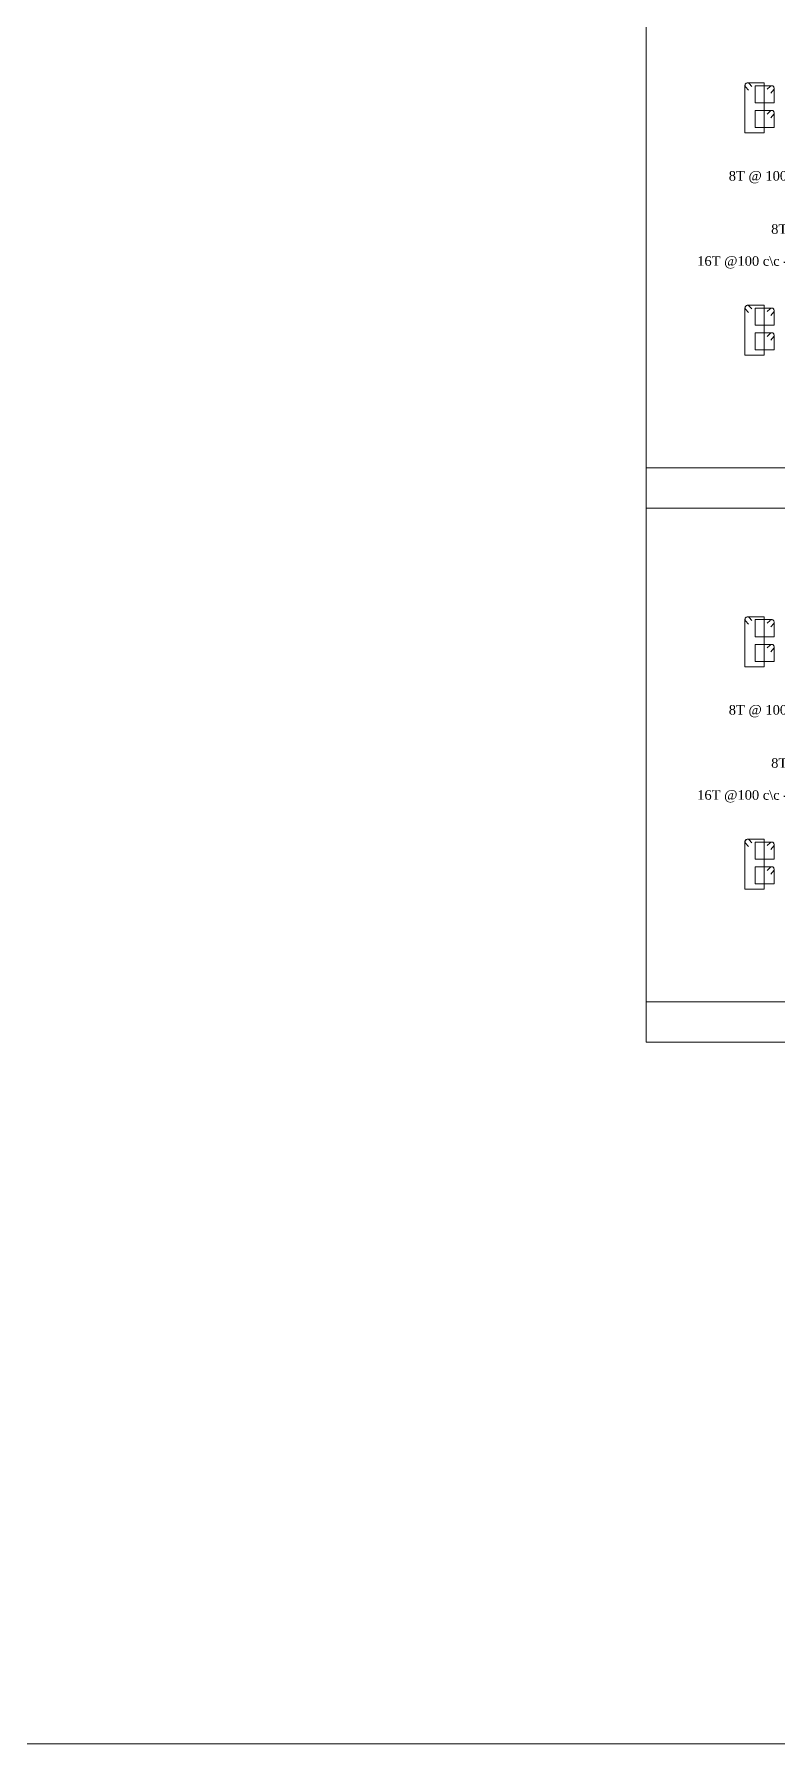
# Model space of a CAD drawing. Header units: metres. Extents: x 95882 to 260884, y 3603 to 81317.
# Drawn here: x 198518 to 204339, y 3603 to 16981 of the extents above; entities that cross this region are included whole.
import ezdxf

# ---------------------------------------------------------------- set-up
doc = ezdxf.new("R2010")
doc.units = ezdxf.units.M
doc.header["$LTSCALE"] = 0.05
doc.header["$MEASUREMENT"] = 0
doc.layers.get('0').update_dxf_attribs({"linetype": 'CONTINUOUS', "lineweight": 0})
for name, color, linetype, lineweight in [('S-SHEET', 251, 'CONTINUOUS', 0), ('S-STEEL RING', 1, 'CONTINUOUS', 9), ('S-TEXT', 7, 'CONTINUOUS', 0)]:
    doc.layers.add(name, color=color, linetype=linetype, lineweight=lineweight)
doc.styles.add('TEXT', font='times.ttf')

msp = doc.modelspace()

# ---------------------------------------------------------------- linework, layer by layer
at = {"color": 2}
msp.add_line((260884.2, 3602.7), (95882, 3602.7), dxfattribs=at)
at = {"layer": 'S-SHEET', "color": 0}
for p, q in [((203307.9, 17449.6, -0.1), (203307.9, 13271.2, -0.1)), ((211154.3, 13271.2, -0.1), (203307.9, 13271.2, -0.1)), ((203307.9, 13271.2, -0.1), (203307.9, 9092.7, -0.1)), ((203307.9, 13271.2, -0.1), (211154.3, 13271.2, -0.1)), ((203307.9, 9092.7, -0.1), (211154.3, 9092.7, -0.1))]:
    msp.add_line(p, q, dxfattribs=at)
at = {"layer": 'S-SHEET'}
for p, q in [((211154.3, 13587.2, -0.1), (203307.9, 13587.2, -0.1)), ((203307.9, 13587.2, -0.1), (203307.9, 13271.2, -0.1)), ((203307.9, 13271.2, -0.1), (211154.3, 13271.2, -0.1)), ((211154.3, 9408.8, -0.1), (203307.9, 9408.8, -0.1)), ((203307.9, 9408.8, -0.1), (203307.9, 9092.7, -0.1)), ((203307.9, 9092.7, -0.1), (211154.3, 9092.7, -0.1))]:
    msp.add_line(p, q, dxfattribs=at)
at = {"layer": 'S-STEEL RING'}
for p, q in [((204100.5, 16599.3, 0), (204232, 16599.3, 0)), ((204100.5, 16599.3, 0.1), (204232, 16599.3, 0.1)), ((204113.5, 16594, 0), (204136.3, 16571.3, 0)), ((204113.5, 16594, 0.1), (204136.3, 16571.3, 0.1)), ((204232, 16599.3, 0), (204232, 16208.5, 0)), ((204232, 16599.3, 0.1), (204232, 16208.5, 0.1)), ((204082, 16208.5, 0), (204082, 16580.9, 0)), ((204082, 16208.5, 0.1), (204082, 16580.9, 0.1)), ((204108.7, 16541.8, 0), (204086.2, 16569.2, 0)), ((204108.7, 16541.8, 0.1), (204086.2, 16569.2, 0.1)), ((204232, 16208.5, 0), (204082, 16208.5, 0)), ((204232, 16208.5, 0.1), (204082, 16208.5, 0.1)), ((204100.5, 14859.2, 0), (204232, 14859.2, 0)), ((204100.5, 14859.2, 0.1), (204232, 14859.2, 0.1)), ((204113.5, 14853.8, 0), (204136.3, 14831.2, 0)), ((204113.5, 14853.8, 0.1), (204136.3, 14831.2, 0.1)), ((204232, 14859.2, 0), (204232, 14468.4, 0)), ((204232, 14859.2, 0.1), (204232, 14468.4, 0.1)), ((204082, 14468.4, 0), (204082, 14840.7, 0)), ((204082, 14468.4, 0.1), (204082, 14840.7, 0.1)), ((204108.7, 14801.7, 0), (204086.2, 14829, 0)), ((204108.7, 14801.7, 0.1), (204086.2, 14829, 0.1)), ((204232, 14468.4, 0), (204082, 14468.4, 0)), ((204232, 14468.4, 0.1), (204082, 14468.4, 0.1)), ((204082, 12030, 0), (204082, 12402.4, 0)), ((204082, 12030, 0.1), (204082, 12402.4, 0.1)), ((204108.7, 12363.3, 0), (204086.2, 12390.7, 0)), ((204108.7, 12363.3, 0.1), (204086.2, 12390.7, 0.1)), ((204100.5, 12420.8, 0), (204232, 12420.8, 0)), ((204100.5, 12420.8, 0.1), (204232, 12420.8, 0.1)), ((204113.5, 12415.5, 0), (204136.3, 12392.8, 0)), ((204113.5, 12415.5, 0.1), (204136.3, 12392.8, 0.1)), ((204232, 12420.8, 0), (204232, 12030, 0)), ((204232, 12420.8, 0.1), (204232, 12030, 0.1)), ((204232, 12030, 0), (204082, 12030, 0)), ((204232, 12030, 0.1), (204082, 12030, 0.1)), ((204082, 10289.9, 0), (204082, 10662.3, 0)), ((204082, 10289.9, 0.1), (204082, 10662.3, 0.1)), ((204108.7, 10623.2, 0), (204086.2, 10650.6, 0)), ((204108.7, 10623.2, 0.1), (204086.2, 10650.6, 0.1)), ((204100.5, 10680.7, 0), (204232, 10680.7, 0)), ((204100.5, 10680.7, 0.1), (204232, 10680.7, 0.1)), ((204113.5, 10675.4, 0), (204136.3, 10652.7, 0)), ((204113.5, 10675.4, 0.1), (204136.3, 10652.7, 0.1)), ((204232, 10680.7, 0), (204232, 10289.9, 0)), ((204232, 10680.7, 0.1), (204232, 10289.9, 0.1)), ((204232, 10289.9, 0), (204082, 10289.9, 0)), ((204232, 10289.9, 0.1), (204082, 10289.9, 0.1))]:
    msp.add_line(p, q, dxfattribs=at)
at = {"layer": 'S-STEEL RING', "color": 3}
for p, q in [((204292.3, 16578, 0), (204160.7, 16578, 0)), ((204160.7, 16578, 0), (204160.7, 16443.5, 0)), ((204279.3, 16572.6, 0), (204256.5, 16550, 0)), ((204284.1, 16520.4, 0), (204306.5, 16547.8, 0)), ((204310.7, 16443.5, 0), (204310.7, 16559.5, 0)), ((204160.7, 16443.5, 0), (204310.7, 16443.5, 0)), ((204292.3, 16384.2, 0), (204160.7, 16384.2, 0)), ((204160.7, 16384.2, 0), (204160.7, 16249.7, 0)), ((204279.3, 16378.8, 0), (204256.5, 16356.2, 0)), ((204284.1, 16326.7, 0), (204306.5, 16354, 0)), ((204310.7, 16249.7, 0), (204310.7, 16365.7, 0)), ((204160.7, 16249.7, 0), (204310.7, 16249.7, 0)), ((204292.3, 14837.9, 0), (204160.7, 14837.9, 0)), ((204160.7, 14837.9, 0), (204160.7, 14703.4, 0)), ((204279.3, 14832.5, 0), (204256.5, 14809.9, 0)), ((204284.1, 14780.3, 0), (204306.5, 14807.7, 0)), ((204310.7, 14703.4, 0), (204310.7, 14819.4, 0)), ((204160.7, 14703.4, 0), (204310.7, 14703.4, 0)), ((204292.3, 14644.1, 0), (204160.7, 14644.1, 0)), ((204160.7, 14644.1, 0), (204160.7, 14509.6, 0)), ((204279.3, 14638.7, 0), (204256.5, 14616.1, 0)), ((204284.1, 14586.6, 0), (204306.5, 14613.9, 0)), ((204310.7, 14509.6, 0), (204310.7, 14625.6, 0)), ((204160.7, 14509.6, 0), (204310.7, 14509.6, 0)), ((204292.3, 12399.5, 0), (204160.7, 12399.5, 0)), ((204160.7, 12399.5, 0), (204160.7, 12265, 0)), ((204279.3, 12394.1, 0), (204256.5, 12371.5, 0)), ((204284.1, 12342, 0), (204306.5, 12369.3, 0)), ((204310.7, 12265, 0), (204310.7, 12381, 0)), ((204160.7, 12265, 0), (204310.7, 12265, 0)), ((204292.3, 12205.7, 0), (204160.7, 12205.7, 0)), ((204160.7, 12205.7, 0), (204160.7, 12071.2, 0)), ((204279.3, 12200.4, 0), (204256.5, 12177.7, 0)), ((204284.1, 12148.2, 0), (204306.5, 12175.6, 0)), ((204310.7, 12071.2, 0), (204310.7, 12187.3, 0)), ((204160.7, 12071.2, 0), (204310.7, 12071.2, 0)), ((204292.3, 10659.4, 0), (204160.7, 10659.4, 0)), ((204160.7, 10659.4, 0), (204160.7, 10524.9, 0)), ((204279.3, 10654, 0), (204256.5, 10631.4, 0)), ((204284.1, 10601.9, 0), (204306.5, 10629.2, 0)), ((204310.7, 10524.9, 0), (204310.7, 10640.9, 0)), ((204160.7, 10524.9, 0), (204310.7, 10524.9, 0)), ((204292.3, 10465.6, 0), (204160.7, 10465.6, 0)), ((204160.7, 10465.6, 0), (204160.7, 10331.1, 0)), ((204279.3, 10460.2, 0), (204256.5, 10437.6, 0)), ((204284.1, 10408.1, 0), (204306.5, 10435.4, 0)), ((204310.7, 10331.1, 0), (204310.7, 10447.2, 0)), ((204160.7, 10331.1, 0), (204310.7, 10331.1, 0))]:
    msp.add_line(p, q, dxfattribs=at)
at = {"layer": 'S-STEEL RING'}
for centre, start, end in [((204100.5, 16580.9, 0), 90, 219.36972), ((204100.5, 16580.9, 0), 45.22392, 180.0002), ((204100.5, 16580.9, 0.1), 90, 219.36972), ((204100.5, 16580.9, 0.1), 45.22392, 180.0002), ((204100.5, 14840.7, 0), 90, 219.36972), ((204100.5, 14840.7, 0), 45.22392, 180.0002), ((204100.5, 14840.7, 0.1), 90, 219.36972), ((204100.5, 14840.7, 0.1), 45.22392, 180.0002), ((204100.5, 12402.4, 0), 90, 219.36972), ((204100.5, 12402.4, 0), 45.22392, 180.0002), ((204100.5, 12402.4, 0.1), 90, 219.36972), ((204100.5, 12402.4, 0.1), 45.22392, 180.0002), ((204100.5, 10662.3, 0), 90, 219.36972), ((204100.5, 10662.3, 0), 45.22392, 180.0002), ((204100.5, 10662.3, 0.1), 90, 219.36972), ((204100.5, 10662.3, 0.1), 45.22392, 180.0002)]:
    msp.add_arc(centre, 18.5, start, end, dxfattribs=at)
at = {"layer": 'S-STEEL RING', "color": 3}
for centre, start, end in [((204292.3, 16559.5, 0), 359.9998, 134.77608), ((204292.3, 16559.5, 0), 320.63028, 90), ((204292.3, 16365.7, 0), 359.9998, 134.77608), ((204292.3, 16365.7, 0), 320.63028, 90), ((204292.3, 14819.4, 0), 359.9998, 134.77608), ((204292.3, 14819.4, 0), 320.63028, 90), ((204292.3, 14625.6, 0), 359.9998, 134.77608), ((204292.3, 14625.6, 0), 320.63028, 90), ((204292.3, 12381, 0), 359.9998, 134.77608), ((204292.3, 12381, 0), 320.63028, 90), ((204292.3, 12187.3, 0), 359.9998, 134.77608), ((204292.3, 12187.3, 0), 320.63028, 90), ((204292.3, 10640.9, 0), 359.9998, 134.77608), ((204292.3, 10640.9, 0), 320.63028, 90), ((204292.3, 10447.2, 0), 359.9998, 134.77608), ((204292.3, 10447.2, 0), 320.63028, 90)]:
    msp.add_arc(centre, 18.5, start, end, dxfattribs=at)

# ---------------------------------------------------------------- texts
at = {"layer": 'S-TEXT', "color": 7, "style": 'TEXT'}
for s, p in [('8T @ 100 c\\c - Dist. (Hori.)', (203955, 15834.8, 0)), ('8T @200 c\\c - Link', (204286.9, 15418.7, 0)), ('16T @100 c\\c - Main (Vertical)', (203708, 15168.5, 0)), ('8T @ 100 c\\c - Dist. (Hori.)', (203955, 11656.3, 0)), ('8T @200 c\\c - Link', (204286.9, 11240.2, 0)), ('16T @100 c\\c - Main (Vertical)', (203708, 10990, 0))]:
    msp.add_text(s, height=75, dxfattribs=at).set_placement(p)

doc.saveas('drawing.dxf')
